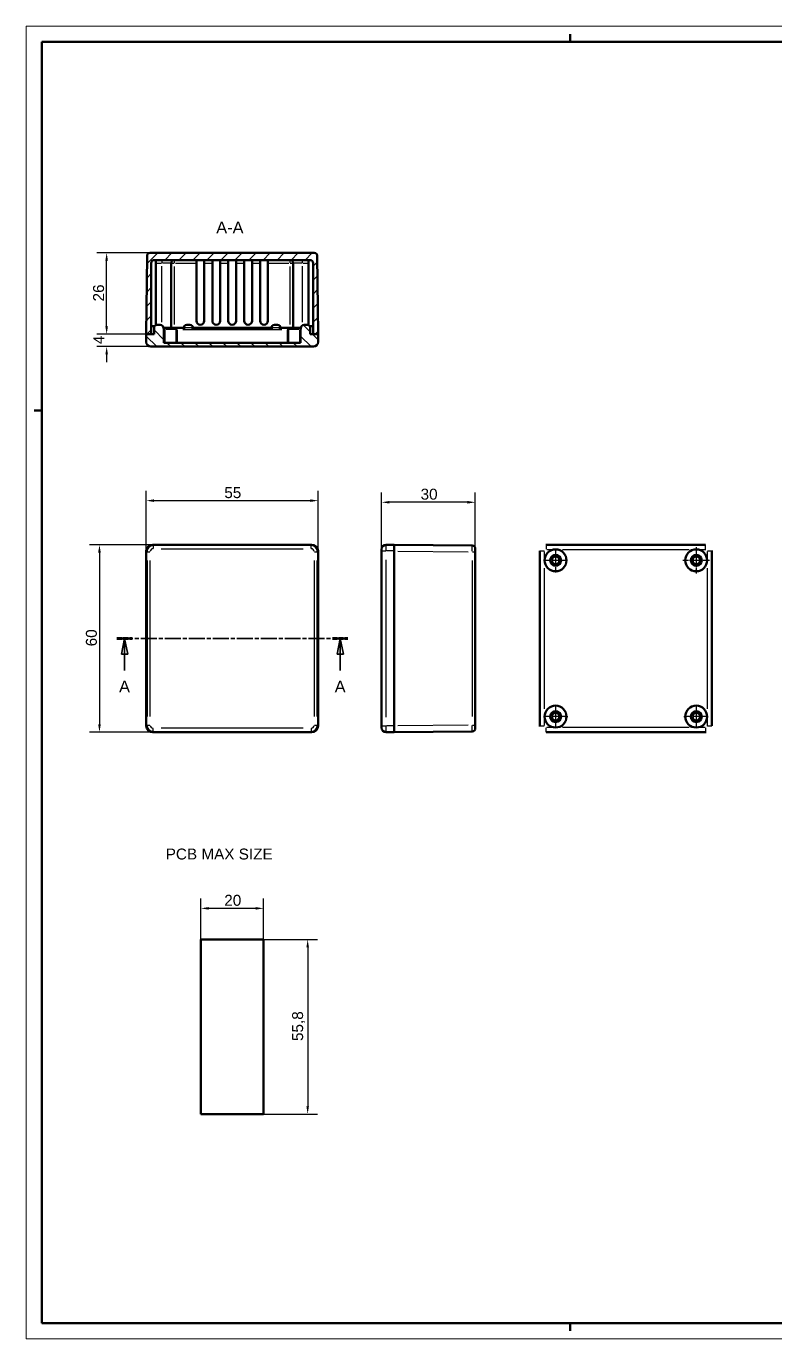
# Model space of a CAD drawing. Extents: x 0 to 594, y 0 to 420.
# Drawn here: x 0 to 239.5, y 0 to 420 of the extents above; entities that cross this region are included whole.
import ezdxf

# ---------------------------------------------------------------- set-up
doc = ezdxf.new("R2010")
doc.units = 0
doc.linetypes.add('CHAIN', pattern=[0.3543, 0.2362, -0.0295, 0.0591, -0.0295])
doc.linetypes.add('LONG_DASH_DOTTED', pattern=[0.3001, 0.2362, -0.0295, 0.0049, -0.0295])
doc.layers.get('0').update_dxf_attribs({"lineweight": 25})
for name, color, linetype, lineweight in [('Centro(ISO)', 179, 'CHAIN', 25), ('Geometria schizzo(ISO)', 7, 'Continuous', 50), ('Linee di vista in sezione(ISO)', 7, 'LONG_DASH_DOTTED', 35), ('Quote(ISO)', 7, 'Continuous', 25), ('Simboli(ISO)', 7, 'Continuous', 25), ('Spigoli tangenti visibili(ISO)', 251, 'Continuous', 30), ('Spigoli visibili(ISO)', 7, 'Continuous', 50), ('Tratteggio', 3, 'Continuous', 9)]:
    doc.layers.add(name, color=color, linetype=linetype, lineweight=lineweight)
doc.styles.add('DEFAULT-ISO~0', font='ARIAL.TTF')
doc.styles.add('Stile testo32', font='ARIAL.TTF')
doc.styles.add('Tabella-ISO', font='ARIAL.TTF')
doc.dimstyles.new('DEFAULT-ISO-Metodo 1b', dxfattribs={"dimtxt": 3.5, "dimasz": 2.5, "dimexe": 3.175, "dimexo": 0, "dimgap": 0.762, "dimtad": 1, "dimtoh": 1, "dimrnd": 1e-08, "dimtxsty": 'DEFAULT-ISO~0', "dimcen": 0.09, "dimdle": 10, "dimclrd": 2, "dimclre": 2, "dimclrt": 6, "dimazin": 2, "dimtfac": 0.714286, "dimtofl": 0, "dimtmove": 0, "dimatfit": 3, "dimfxl": 0, "dimtolj": 1, "dimlwd": 25, "dimlwe": 25, "dimarcsym": 0})

# ---------------------------------------------------------------- blocks, each defined once
blk = doc.blocks.new('SezioneConv2d0')
at = {"layer": 'Linee di vista in sezione(ISO)', "linetype": 'CHAIN', "ltscale": 21.638453}
blk.add_line((29.03, 224.09), (102.9, 224.09), dxfattribs=at)
at = {"layer": 'Linee di vista in sezione(ISO)', "lineweight": 70, "ltscale": 6.38426}
for p, q in [((29.03, 224.09), (33.9, 224.09)), ((98.03, 224.09), (102.9, 224.09))]:
    blk.add_line(p, q, dxfattribs=at)
at = {"layer": 'Linee di vista in sezione(ISO)', "linetype": 'Continuous'}
for p, q in [((31.47, 224.09), (30.47, 219.09)), ((31.47, 219.09), (31.47, 224.09)), ((32.47, 219.09), (31.47, 224.09)), ((100.47, 224.09), (99.47, 219.09)), ((100.47, 219.09), (100.47, 224.09)), ((101.47, 219.09), (100.47, 224.09)), ((30.47, 219.09), (32.47, 219.09)), ((31.47, 213.79), (31.47, 219.09)), ((99.47, 219.09), (101.47, 219.09)), ((100.47, 213.79), (100.47, 219.09))]:
    blk.add_line(p, q, dxfattribs=at)
at = {"layer": 'Linee di vista in sezione(ISO)', "linetype": 'Continuous', "flags": 128}
for points in [[(32.47, 219.09), (31.47, 224.09)], [(101.47, 219.09), (100.47, 224.09)]]:
    blk.add_lwpolyline(points, dxfattribs=at)
at = {"layer": 'Linee di vista in sezione(ISO)'}
for points in [[(32.47, 219.09), (31.47, 224.09), (30.47, 219.09), (32.47, 219.09)], [(101.47, 219.09), (100.47, 224.09), (99.47, 219.09), (101.47, 219.09)]]:
    blk.add_solid(points, dxfattribs=at)
at = {"layer": 'Linee di vista in sezione(ISO)', "insert": (29.7, 206.84), "char_height": 3.75, "attachment_point": 7, "style": 'Stile testo32'}
blk.add_mtext('A', dxfattribs=at)
at = {"layer": 'Linee di vista in sezione(ISO)', "insert": (98.7, 206.84), "char_height": 3.75, "attachment_point": 7, "line_spacing_factor": 2.823182, "style": 'Stile testo32'}
blk.add_mtext('A', dxfattribs=at)
blk = doc.blocks.new('*D61')
at = {"layer": 'Defpoints', "color": 0, "linetype": 'Continuous'}
for p in [(113.69, 267.67), (113.69, 249.09), (143.69, 251.82)]:
    blk.add_point(p, dxfattribs=at)
at = {"layer": 'Quote(ISO)', "color": 2, "linetype": 'Continuous', "lineweight": 25}
for p, q in [((113.69, 249.09), (113.69, 270.85)), ((143.69, 251.82), (143.69, 270.85)), ((141.19, 267.67), (116.19, 267.67))]:
    blk.add_line(p, q, dxfattribs=at)
at = {"layer": 'Quote(ISO)', "color": 2, "linetype": 'Continuous'}
for points in [[(116.19, 268.09), (116.19, 267.26), (113.69, 267.67)], [(141.19, 268.09), (141.19, 267.26), (143.69, 267.67)]]:
    blk.add_solid(points, dxfattribs=at)
at = {"layer": 'Quote(ISO)', "color": 6, "linetype": 'Continuous', "lineweight": 25, "insert": (126.19, 272.01), "char_height": 3.5, "attachment_point": 1, "style": 'DEFAULT-ISO~0'}
blk.add_mtext('\\A1;30', dxfattribs=at)
blk = doc.blocks.new('*D62')
at = {"layer": 'Defpoints', "color": 0, "linetype": 'Continuous'}
for p in [(93.4, 268.19), (38.4, 252.09), (93.4, 252.09)]:
    blk.add_point(p, dxfattribs=at)
at = {"layer": 'Quote(ISO)', "color": 2, "linetype": 'Continuous', "lineweight": 25}
for p, q in [((38.4, 252.09), (38.4, 271.37)), ((93.4, 252.09), (93.4, 271.37)), ((40.9, 268.19), (90.9, 268.19))]:
    blk.add_line(p, q, dxfattribs=at)
at = {"layer": 'Quote(ISO)', "color": 2, "linetype": 'Continuous'}
for points in [[(40.9, 268.61), (40.9, 267.77), (38.4, 268.19)], [(90.9, 268.61), (90.9, 267.77), (93.4, 268.19)]]:
    blk.add_solid(points, dxfattribs=at)
at = {"layer": 'Quote(ISO)', "color": 6, "linetype": 'Continuous', "lineweight": 25, "insert": (63.38, 272.51), "char_height": 3.5, "attachment_point": 1, "style": 'DEFAULT-ISO~0'}
blk.add_mtext('\\A1;55', dxfattribs=at)
blk = doc.blocks.new('*D63')
at = {"layer": 'Defpoints', "color": 0, "linetype": 'Continuous'}
for p in [(25.73, 321.48), (38.4, 321.48), (39.9, 317.48)]:
    blk.add_point(p, dxfattribs=at)
at = {"layer": 'Quote(ISO)', "color": 2, "linetype": 'Continuous', "lineweight": 25}
for p, q in [((25.73, 323.98), (25.73, 326.48)), ((38.4, 321.48), (22.55, 321.48)), ((39.9, 317.48), (22.55, 317.48)), ((25.73, 314.98), (25.73, 312.48))]:
    blk.add_line(p, q, dxfattribs=at)
at = {"layer": 'Quote(ISO)', "color": 2, "linetype": 'Continuous'}
for points in [[(25.31, 323.98), (26.14, 323.98), (25.73, 321.48)], [(25.31, 314.98), (26.14, 314.98), (25.73, 317.48)]]:
    blk.add_solid(points, dxfattribs=at)
at = {"layer": 'Quote(ISO)', "color": 6, "linetype": 'Continuous', "lineweight": 25, "insert": (21.47, 318.27), "char_height": 3.5, "attachment_point": 1, "rotation": 90, "style": 'DEFAULT-ISO~0'}
blk.add_mtext('\\A1;4', dxfattribs=at)
blk = doc.blocks.new('*D64')
at = {"layer": 'Defpoints', "color": 0, "linetype": 'Continuous'}
for p in [(25.73, 347.48), (39.66, 347.48), (38.4, 321.48)]:
    blk.add_point(p, dxfattribs=at)
at = {"layer": 'Quote(ISO)', "color": 2, "linetype": 'Continuous', "lineweight": 25}
for p, q in [((39.66, 347.48), (22.55, 347.48)), ((25.73, 323.98), (25.73, 344.98)), ((38.4, 321.48), (22.55, 321.48))]:
    blk.add_line(p, q, dxfattribs=at)
at = {"layer": 'Quote(ISO)', "color": 2, "linetype": 'Continuous'}
for points in [[(25.31, 344.98), (26.14, 344.98), (25.73, 347.48)], [(25.31, 323.98), (26.14, 323.98), (25.73, 321.48)]]:
    blk.add_solid(points, dxfattribs=at)
at = {"layer": 'Quote(ISO)', "color": 6, "linetype": 'Continuous', "lineweight": 25, "insert": (21.39, 331.94), "char_height": 3.5, "attachment_point": 1, "rotation": 90, "style": 'DEFAULT-ISO~0'}
blk.add_mtext('\\A1;26', dxfattribs=at)
blk = doc.blocks.new('*D65')
at = {"layer": 'Defpoints', "color": 0, "linetype": 'Continuous'}
for p in [(40.4, 254.09), (23.43, 194.09), (40.4, 194.09)]:
    blk.add_point(p, dxfattribs=at)
at = {"layer": 'Quote(ISO)', "color": 2, "linetype": 'Continuous', "lineweight": 25}
for p, q in [((40.4, 254.09), (20.25, 254.09)), ((23.43, 251.59), (23.43, 196.59)), ((40.4, 194.09), (20.25, 194.09))]:
    blk.add_line(p, q, dxfattribs=at)
at = {"layer": 'Quote(ISO)', "color": 2, "linetype": 'Continuous'}
for points in [[(23.01, 251.59), (23.84, 251.59), (23.43, 254.09)], [(23.01, 196.59), (23.84, 196.59), (23.43, 194.09)]]:
    blk.add_solid(points, dxfattribs=at)
at = {"layer": 'Quote(ISO)', "color": 6, "linetype": 'Continuous', "lineweight": 25, "insert": (19.09, 221.58), "char_height": 3.5, "attachment_point": 1, "rotation": 90, "style": 'DEFAULT-ISO~0'}
blk.add_mtext('\\A1;60', dxfattribs=at)
blk = doc.blocks.new('*D85')
at = {"layer": 'Defpoints', "color": 0, "linetype": 'Continuous'}
for p in [(55.9, 137.72), (55.9, 127.72), (75.9, 127.72)]:
    blk.add_point(p, dxfattribs=at)
at = {"layer": 'Quote(ISO)', "color": 2, "linetype": 'Continuous', "lineweight": 25}
for p, q in [((55.9, 127.72), (55.9, 140.89)), ((75.9, 127.72), (75.9, 140.89)), ((73.4, 137.72), (58.4, 137.72))]:
    blk.add_line(p, q, dxfattribs=at)
at = {"layer": 'Quote(ISO)', "color": 2, "linetype": 'Continuous'}
for points in [[(58.4, 138.14), (58.4, 137.3), (55.9, 137.72)], [(73.4, 138.14), (73.4, 137.3), (75.9, 137.72)]]:
    blk.add_solid(points, dxfattribs=at)
at = {"layer": 'Quote(ISO)', "color": 6, "linetype": 'Continuous', "lineweight": 25, "insert": (63.37, 142.06), "char_height": 3.5, "attachment_point": 1, "style": 'DEFAULT-ISO~0'}
blk.add_mtext('\\A1;20', dxfattribs=at)
blk = doc.blocks.new('*D86')
at = {"layer": 'Defpoints', "color": 0, "linetype": 'Continuous'}
for p in [(75.9, 127.72), (75.9, 71.92), (90.06, 71.92)]:
    blk.add_point(p, dxfattribs=at)
at = {"layer": 'Quote(ISO)', "color": 2, "linetype": 'Continuous', "lineweight": 25}
for p, q in [((75.9, 127.72), (93.23, 127.72)), ((90.06, 125.22), (90.06, 74.42)), ((75.9, 71.92), (93.23, 71.92))]:
    blk.add_line(p, q, dxfattribs=at)
at = {"layer": 'Quote(ISO)', "color": 2, "linetype": 'Continuous'}
for points in [[(89.64, 125.22), (90.47, 125.22), (90.06, 127.72)], [(89.64, 74.42), (90.47, 74.42), (90.06, 71.92)]]:
    blk.add_solid(points, dxfattribs=at)
at = {"layer": 'Quote(ISO)', "color": 6, "linetype": 'Continuous', "lineweight": 25, "insert": (85.09, 95.27), "char_height": 3.5, "attachment_point": 1, "rotation": 90, "style": 'DEFAULT-ISO~0'}
blk.add_mtext('\\A1;55,8', dxfattribs=at)
blk = doc.blocks.new('Bordi A2')
at = {"layer": 'Geometria schizzo(ISO)', "color": 4, "lineweight": 18}
for p, q in [((0, 420), (594, 420)), ((0, 0), (0, 420)), ((594, 0), (0, 0))]:
    blk.add_line(p, q, dxfattribs=at)
at = {"layer": 'Geometria schizzo(ISO)'}
for p, q in [((174, 415), (174, 417.5)), ((5, 5), (5, 415)), ((5, 415), (589, 415)), ((2.5, 297), (5, 297)), ((589, 5), (5, 5)), ((174, 5), (174, 2.5))]:
    blk.add_line(p, q, dxfattribs=at)

msp = doc.modelspace()

# ---------------------------------------------------------------- hatches: boundary and pattern name
at = {"layer": 'Tratteggio'}
h = msp.add_hatch(dxfattribs=at)
h.set_pattern_fill('ANSI31', color=256, scale=25.4, style=0)
h.set_pattern_definition([(45, (0, 0), (-2.245064, 2.245064), [])])
edge = h.paths.add_edge_path()
edge.add_line((38.661, 346.487), (38.399, 321.476))
edge.add_line((38.399, 321.476), (39.999, 321.476))
edge.add_line((39.999, 321.476), (39.999, 344.176))
edge.add_ellipse((40.999, 344.176), major_axis=(-1, 0), ratio=1, start_angle=270, end_angle=360, ccw=False)
edge.add_line((40.999, 345.176), (90.799, 345.176))
edge.add_ellipse((90.799, 344.176), major_axis=(0, 1), ratio=1, start_angle=270, end_angle=360, ccw=False)
edge.add_line((91.799, 344.176), (91.799, 321.476))
edge.add_line((91.799, 321.476), (93.399, 321.476))
edge.add_line((93.399, 321.476), (93.137, 346.487))
edge.add_ellipse((92.137, 346.476), major_axis=(1, 0.01), ratio=1, start_angle=0, end_angle=89.4)
edge.add_line((92.137, 347.476), (39.661, 347.476))
edge.add_ellipse((39.661, 346.476), major_axis=(0, 1), ratio=1, start_angle=0, end_angle=89.4)
h = msp.add_hatch(dxfattribs=at)
h.set_pattern_fill('ANSI31', color=256, scale=25.4, angle=90, style=0)
h.set_pattern_definition([(135, (0, 0), (-2.245064, -2.245064), [])])
edge = h.paths.add_edge_path()
edge.add_line((43.899, 323.276), (43.899, 323.476))
edge.add_ellipse((42.899, 323.476), major_axis=(1, 0), ratio=1, start_angle=0, end_angle=90)
edge.add_line((42.899, 324.476), (41.899, 324.476))
edge.add_ellipse((41.899, 323.476), major_axis=(0, 1), ratio=1, start_angle=0, end_angle=90)
edge.add_line((40.899, 323.476), (40.899, 321.476))
edge.add_line((40.899, 321.476), (39.999, 321.476))
edge.add_line((39.999, 321.476), (38.399, 321.476))
edge.add_line((38.399, 321.476), (38.399, 318.976))
edge.add_ellipse((39.899, 318.976), major_axis=(-1.5, 0), ratio=1, start_angle=0, end_angle=90)
edge.add_line((39.899, 317.476), (91.899, 317.476))
edge.add_ellipse((91.899, 318.976), major_axis=(0, -1.5), ratio=1, start_angle=0, end_angle=90)
edge.add_line((93.399, 318.976), (93.399, 321.476))
edge.add_line((93.399, 321.476), (91.799, 321.476))
edge.add_line((91.799, 321.476), (90.899, 321.476))
edge.add_line((90.899, 321.476), (90.899, 323.476))
edge.add_ellipse((89.899, 323.476), major_axis=(1, 0), ratio=1, start_angle=0, end_angle=90)
edge.add_line((89.899, 324.476), (88.899, 324.476))
edge.add_ellipse((88.899, 323.476), major_axis=(0, 1), ratio=1, start_angle=0, end_angle=90)
edge.add_line((87.899, 323.476), (87.899, 323.276))
edge.add_ellipse((88.299, 322.976), major_axis=(-0.4, 0.3), ratio=1, start_angle=0, end_angle=36.8699)
edge.add_line((87.799, 322.976), (87.799, 318.726))
edge.add_line((87.799, 318.726), (43.999, 318.726))
edge.add_line((43.999, 318.726), (43.999, 322.976))
edge.add_ellipse((43.499, 322.976), major_axis=(0.5, 0), ratio=1, start_angle=0, end_angle=36.8699)

# ---------------------------------------------------------------- linework, layer by layer
at = {"layer": 'Centro(ISO)', "linetype": 'CHAIN', "ltscale": 8.288396}
for p, q in [((169.389, 252.816), (169.389, 245.357)), ((173.119, 249.087), (165.66, 249.087)), ((169.389, 202.816), (169.389, 195.357)), ((214.389, 202.816), (214.389, 195.357)), ((173.119, 199.087), (165.66, 199.087)), ((218.119, 199.087), (210.66, 199.087))]:
    msp.add_line(p, q, dxfattribs=at)
at = {"layer": 'Centro(ISO)', "linetype": 'CHAIN', "ltscale": 9.445163}
for p, q in [((214.389, 253.337), (214.389, 244.837)), ((218.639, 249.087), (210.139, 249.087))]:
    msp.add_line(p, q, dxfattribs=at)
at = {"layer": 'Spigoli tangenti visibili(ISO)'}
for p, q in [((43.399, 345.173), (43.399, 344.255)), ((47.399, 344.255), (47.399, 345.173)), ((84.399, 345.173), (84.399, 344.255)), ((88.399, 344.255), (88.399, 345.173)), ((41.594, 344.176), (43.304, 344.176)), ((43.399, 325.334), (43.399, 343.185)), ((46.39, 344.176), (43.634, 344.176)), ((46.402, 344.176), (47.32, 344.176)), ((47.399, 324.511), (47.399, 343.141)), ((47.751, 344.176), (54.096, 344.176)), ((57.079, 344.176), (59.419, 344.176)), ((62.179, 344.176), (64.519, 344.176)), ((67.279, 344.176), (69.619, 344.176)), ((72.379, 344.176), (74.719, 344.176)), ((77.701, 344.176), (84.046, 344.176)), ((84.399, 343.141), (84.399, 324.511)), ((84.477, 344.176), (85.396, 344.176)), ((88.163, 344.176), (85.408, 344.176)), ((88.399, 325.334), (88.399, 343.185)), ((88.494, 344.176), (90.204, 344.176)), ((40.999, 323.92), (40.999, 324.068)), ((48.298, 323.475), (48.298, 323.015)), ((52.834, 323.476), (50.964, 323.476)), ((80.834, 323.476), (78.964, 323.476)), ((83.5, 323.475), (83.5, 323.015)), ((90.799, 324.068), (90.799, 323.92)), ((44, 322.976), (44.292, 322.976)), ((44.319, 322.764), (44.319, 318.939)), ((47.845, 322.976), (44.58, 322.976)), ((47.906, 322.764), (47.906, 318.939)), ((47.912, 322.976), (48.27, 322.976)), ((48.298, 322.764), (48.298, 318.939)), ((50.058, 322.976), (81.74, 322.976)), ((83.5, 322.764), (83.5, 318.939)), ((83.527, 322.976), (83.885, 322.976)), ((83.892, 322.764), (83.892, 318.939)), ((87.217, 322.976), (83.953, 322.976)), ((87.479, 322.764), (87.479, 318.939)), ((87.505, 322.976), (87.798, 322.976)), ((38.412, 252.074), (38.648, 251.838)), ((40.648, 253.838), (40.412, 254.073)), ((40.661, 253.821), (40.661, 252.903)), ((88.613, 253.825), (43.184, 253.825)), ((43.184, 252.825), (88.613, 252.825)), ((91.137, 252.903), (91.137, 253.821)), ((91.386, 254.073), (91.15, 253.838)), ((93.15, 251.838), (93.386, 252.074)), ((113.694, 252.087), (115.072, 252.087)), ((115.19, 252.087), (115.19, 254.087)), ((117.565, 252.087), (115.315, 252.087)), ((118.94, 252.074), (141.449, 251.838)), ((164.394, 252.087), (165.771, 252.087)), ((166.389, 254.082), (166.389, 252.704)), ((166.539, 252.587), (169.239, 252.587)), ((171.639, 252.587), (212.139, 252.587)), ((214.539, 252.587), (217.239, 252.587)), ((217.389, 252.704), (217.389, 254.082)), ((218.007, 252.087), (219.384, 252.087)), ((38.661, 249.051), (38.661, 199.122)), ((38.665, 251.825), (39.583, 251.825)), ((39.661, 199.122), (39.661, 249.051)), ((92.137, 249.051), (92.137, 199.122)), ((92.215, 251.825), (93.133, 251.825)), ((93.137, 199.122), (93.137, 249.051)), ((115.19, 198.886), (115.19, 249.287)), ((142.7, 249.051), (142.7, 199.122)), ((142.778, 251.825), (143.687, 251.825)), ((165.889, 249.237), (165.889, 251.937)), ((217.889, 251.937), (217.889, 249.237)), ((165.889, 201.587), (165.889, 246.587)), ((169.389, 246.083), (169.389, 245.165)), ((214.389, 245.165), (214.389, 246.083)), ((217.889, 246.587), (217.889, 201.587)), ((165.889, 196.236), (165.889, 198.937)), ((172.392, 199.087), (173.311, 199.087)), ((210.468, 199.087), (211.386, 199.087)), ((217.889, 198.937), (217.889, 196.236)), ((38.648, 196.335), (38.412, 196.1)), ((38.665, 196.348), (39.583, 196.348)), ((40.412, 194.1), (40.648, 194.335)), ((40.661, 194.352), (40.661, 195.27)), ((88.613, 195.348), (43.184, 195.348)), ((43.184, 194.348), (88.613, 194.348)), ((91.137, 195.27), (91.137, 194.352)), ((91.15, 194.335), (91.386, 194.1)), ((92.215, 196.348), (93.133, 196.348)), ((93.386, 196.1), (93.15, 196.335)), ((113.694, 196.086), (115.072, 196.086)), ((115.19, 194.087), (115.19, 196.086)), ((117.565, 196.086), (115.315, 196.086)), ((141.449, 196.335), (118.94, 196.1)), ((142.778, 196.348), (143.687, 196.348)), ((164.394, 196.086), (165.771, 196.086)), ((166.389, 194.091), (166.389, 195.469)), ((169.239, 195.587), (166.539, 195.587)), ((212.139, 195.587), (171.639, 195.587)), ((217.239, 195.587), (214.539, 195.587)), ((217.389, 195.469), (217.389, 194.091)), ((218.007, 196.086), (219.384, 196.086))]:
    msp.add_line(p, q, dxfattribs=at)
at = {"layer": 'Spigoli tangenti visibili(ISO)', "flags": 128}
for points in [[(165.889, 252.087), (165.89, 252.119)], [(217.389, 252.587), (217.422, 252.585)], [(166.389, 195.587), (166.356, 195.588)], [(217.889, 196.086), (217.888, 196.054)]]:
    msp.add_lwpolyline(points, dxfattribs=at)
at = {"layer": 'Spigoli tangenti visibili(ISO)'}
for centre, start, end in [((40.661, 251.825), 94.50283, 175.49717), ((91.137, 251.825), 4.50283, 85.49717), ((40.661, 196.348), 184.50283, 265.49717), ((91.137, 196.348), 274.50283, 355.49717)]:
    msp.add_arc(centre, 2, start, end, dxfattribs=at)
for centre, major_axis, ratio, start_param, end_param in [((44.219, 322.976), (0, 0.5), 0.2, 4.7909288, 6.2046455), ((47.416, 322.976), (0, 0.5), 0.9797959, 4.7909288, 6.2046455), ((84.382, 322.976), (0, 0.5), 0.9797959, 0.0785398, 1.4922565), ((87.579, 322.976), (0, 0.5), 0.2, 0.0785398, 1.4922565), ((40.661, 251.825), (-0.707, 0.707), 0.9998903, 5.5763763, 6.9899943), ((91.137, 251.825), (0.707, 0.707), 0.9998903, 5.5763763, 6.9899943), ((142.69, 251.825), (-0.01, -2), 0.0052355, 1.6494129, 3.0630309), ((40.661, 196.348), (-0.707, -0.707), 0.9998903, 5.5763763, 6.9899943), ((91.137, 196.348), (0.707, -0.707), 0.9998903, 5.5763763, 6.9899943), ((142.69, 196.348), (0.01, -2), 0.0052355, 0.0785617, 1.4921797)]:
    msp.add_ellipse(centre, major_axis=major_axis, ratio=ratio, start_param=start_param, end_param=end_param, dxfattribs=at)
at = {"layer": 'Spigoli visibili(ISO)'}
for p, q in [((38.661, 346.487), (38.399, 321.476)), ((92.137, 347.476), (39.661, 347.476)), ((40.999, 345.176), (90.799, 345.176)), ((41.499, 345.176), (41.499, 324.393)), ((54.449, 325.726), (54.449, 345.176)), ((56.949, 345.176), (56.949, 325.726)), ((59.549, 325.726), (59.549, 345.176)), ((62.049, 345.176), (62.049, 325.726)), ((64.649, 325.726), (64.649, 345.176)), ((67.149, 345.176), (67.149, 325.726)), ((69.749, 325.726), (69.749, 345.176)), ((72.249, 345.176), (72.249, 325.726)), ((74.849, 325.726), (74.849, 345.176)), ((77.349, 345.176), (77.349, 325.726)), ((90.299, 345.176), (90.299, 324.393)), ((93.399, 321.476), (93.137, 346.487)), ((39.999, 321.476), (39.999, 344.176)), ((46.399, 323.476), (46.399, 344.176)), ((85.399, 323.476), (85.399, 344.176)), ((91.799, 344.176), (91.799, 321.476)), ((39.999, 324.076), (41.099, 324.076)), ((40.899, 323.476), (40.899, 321.476)), ((42.899, 324.476), (41.899, 324.476)), ((43.899, 323.276), (43.899, 323.476)), ((44.219, 323.476), (43.899, 323.476)), ((44.219, 323.476), (47.416, 323.476)), ((48.298, 323.476), (47.416, 323.476)), ((50.879, 323.476), (48.298, 323.476)), ((51.399, 324.476), (52.399, 324.476)), ((78.879, 323.476), (52.919, 323.476)), ((79.399, 324.476), (80.399, 324.476)), ((83.5, 323.476), (80.919, 323.476)), ((84.382, 323.476), (83.5, 323.476)), ((84.382, 323.476), (87.579, 323.476)), ((87.899, 323.476), (87.579, 323.476)), ((87.899, 323.476), (87.899, 323.276)), ((89.899, 324.476), (88.899, 324.476)), ((91.799, 324.076), (90.699, 324.076)), ((90.899, 321.476), (90.899, 323.476)), ((38.399, 321.476), (39.999, 321.476)), ((40.899, 321.476), (38.399, 321.476)), ((38.399, 321.476), (38.399, 318.976)), ((43.999, 318.726), (43.999, 322.976)), ((87.799, 322.976), (87.799, 318.726)), ((93.399, 321.476), (90.899, 321.476)), ((91.799, 321.476), (93.399, 321.476)), ((93.399, 318.976), (93.399, 321.476)), ((39.899, 317.476), (91.899, 317.476)), ((87.799, 318.726), (43.999, 318.726)), ((38.399, 252.087), (38.399, 196.086)), ((38.399, 252.087), (38.399, 196.086)), ((91.399, 254.087), (40.399, 254.087)), ((91.399, 254.087), (40.399, 254.087)), ((93.399, 196.086), (93.399, 252.087)), ((93.399, 196.086), (93.399, 252.087)), ((113.69, 252.587), (113.69, 252.087)), ((113.69, 252.087), (113.69, 249.087)), ((117.69, 254.087), (115.19, 254.087)), ((142.7, 253.825), (117.69, 254.087)), ((117.69, 252.087), (117.69, 254.087)), ((117.69, 252.087), (117.69, 254.087)), ((117.69, 252.087), (117.69, 196.086)), ((117.69, 252.087), (117.69, 196.086)), ((143.69, 252.825), (143.69, 251.825)), ((164.389, 252.087), (164.389, 196.086)), ((217.389, 254.087), (166.389, 254.087)), ((219.389, 196.086), (219.389, 252.087)), ((113.69, 249.087), (113.69, 199.087)), ((143.69, 196.348), (143.69, 251.825)), ((113.69, 199.087), (113.69, 196.086)), ((40.399, 194.087), (91.399, 194.087)), ((40.399, 194.087), (91.399, 194.087)), ((113.69, 196.086), (113.69, 195.587)), ((117.69, 194.087), (115.19, 194.087)), ((117.69, 194.087), (117.69, 196.086)), ((117.69, 194.087), (117.69, 196.086)), ((117.69, 194.087), (142.7, 194.348)), ((143.69, 196.348), (143.69, 195.348)), ((166.389, 194.087), (217.389, 194.087))]:
    msp.add_line(p, q, dxfattribs=at)
at = {"layer": 'Spigoli visibili(ISO)', "color": 5}
for p, q in [((55.899, 71.92), (55.899, 127.72)), ((55.899, 127.72), (75.899, 127.72)), ((75.899, 127.72), (75.899, 71.92)), ((75.899, 71.92), (55.899, 71.92))]:
    msp.add_line(p, q, dxfattribs=at)
at = {"layer": 'Spigoli visibili(ISO)', "flags": 128}
for points in [[(52.919, 323.476), (52.848, 323.472)], [(80.919, 323.476), (80.848, 323.472)], [(166.389, 254.087), (166.259, 254.082)], [(219.389, 252.087), (219.385, 252.217)], [(164.389, 196.086), (164.393, 195.956)], [(217.389, 194.087), (217.52, 194.091)]]:
    msp.add_lwpolyline(points, dxfattribs=at)
at = {"layer": 'Spigoli visibili(ISO)'}
for centre, radius in [((169.389, 249.087), 1.75), ((169.389, 249.087), 1.23), ((214.389, 249.087), 1.75), ((214.389, 249.087), 1.23), ((169.389, 199.087), 1.75), ((169.389, 199.087), 1.23), ((214.389, 199.087), 1.75), ((214.389, 199.087), 1.23)]:
    msp.add_circle(centre, radius, dxfattribs=at)
for centre, radius, start, end in [((39.661, 346.476), 1, 90, 179.4), ((40.999, 344.176), 1, 90, 180), ((47.399, 344.176), 1, 90, 180), ((84.399, 344.176), 1, 0, 90), ((90.799, 344.176), 1, 0, 90), ((92.137, 346.476), 1, 0.6, 90), ((41.899, 323.476), 1, 90, 180), ((42.899, 323.476), 1, 0, 90), ((51.399, 323.476), 1, 90, 180), ((52.399, 323.476), 1, 0, 90), ((55.699, 325.726), 1.25, 180, 0), ((60.799, 325.726), 1.25, 180, 0), ((65.899, 325.726), 1.25, 180, 0), ((70.999, 325.726), 1.25, 180, 0), ((76.099, 325.726), 1.25, 180, 0), ((79.399, 323.476), 1, 90, 180), ((80.399, 323.476), 1, 0, 90), ((88.899, 323.476), 1, 90, 180), ((89.899, 323.476), 1, 0, 90), ((43.499, 322.976), 0.5, 0, 36.8699), ((88.299, 322.976), 0.5, 143.1301, 180), ((39.899, 318.976), 1.5, 180, 270), ((91.899, 318.976), 1.5, 270, 0), ((115.19, 252.587), 1.5, 90, 180), ((142.69, 252.825), 1, 0, 89.4), ((169.389, 249.087), 3.5, 180, 90), ((169.389, 249.087), 3.5, 90, 180), ((214.389, 249.087), 3.5, 90, 0), ((214.389, 249.087), 3.5, 0, 90), ((169.389, 199.087), 3.5, 270, 180), ((214.389, 199.087), 3.5, 0, 270), ((169.389, 199.087), 3.5, 180, 270), ((214.389, 199.087), 3.5, 270, 0), ((115.19, 195.587), 1.5, 180, 270), ((142.69, 195.348), 1, 270.6, 0)]:
    msp.add_arc(centre, radius, start, end, dxfattribs=at)
for centre, major_axis, start_param, end_param in [((40.399, 252.086), (-1.414, 1.414), 5.497842, 7.0685286), ((40.399, 252.086), (1.414, -1.414), 2.3562493, 3.926936), ((91.399, 252.086), (1.414, 1.414), 5.497842, 7.0685286), ((91.399, 252.086), (-1.414, -1.414), 2.3562493, 3.926936), ((40.399, 196.087), (-1.414, -1.414), 5.497842, 7.0685286), ((40.399, 196.087), (1.414, 1.414), 2.3562493, 3.926936), ((91.399, 196.087), (1.414, -1.414), 5.497842, 7.0685286), ((91.399, 196.087), (-1.414, 1.414), 2.3562493, 3.926936)]:
    msp.add_ellipse(centre, major_axis=major_axis, ratio=0.9998903, start_param=start_param, end_param=end_param, dxfattribs=at)

# ---------------------------------------------------------------- block references
msp.add_blockref('Bordi A2', (0, 0))
at = {"layer": 'Linee di vista in sezione(ISO)'}
msp.add_blockref('SezioneConv2d0', (0, 0), dxfattribs=at)

# ---------------------------------------------------------------- texts
at = {"layer": 'Simboli(ISO)', "color": 7, "insert": (60.794, 353.726, -72.309), "char_height": 3.75, "attachment_point": 7, "style": 'Stile testo32'}
msp.add_mtext('A-A ', dxfattribs=at)
at = {"layer": 'Simboli(ISO)', "color": 7, "insert": (44.628, 156.86), "char_height": 3.5, "width": 34.24238, "attachment_point": 1, "style": 'Tabella-ISO'}
msp.add_mtext('{\\fArial|b0|i0;\\H3.5000;PCB MAX SIZE}', dxfattribs=at)

# ---------------------------------------------------------------- dimensions: what is measured, and where the dimension line sits
at = {"layer": 'Quote(ISO)', "color": 2, "linetype": 'Continuous', "lineweight": 25}
for base, p1, p2, angle, override, picture, middle in [((25.727, 347.476), (38.399, 321.476), (39.661, 347.476), 90, {"dimtoh": 0, "dimdec": 2, "dimtp": 0, "dimtm": 0, "dimtdec": 2, "dimtmove": 1}, '*D64', (25.727, 334.476)), ((25.727, 321.476), (39.899, 317.476), (38.399, 321.476), 270, {"dimtoh": 0, "dimdec": 2, "dimtp": 0, "dimtm": 0, "dimtdec": 2, "dimtmove": 1}, '*D63', (25.727, 319.476)), ((93.399, 268.191), (38.399, 252.087), (93.399, 252.087), 180, {"dimtoh": 0, "dimdec": 2, "dimtp": 0, "dimtm": 0, "dimtdec": 2}, '*D62', (65.899, 268.191)), ((23.425, 194.087), (40.399, 254.087), (40.399, 194.087), 90, {"dimtoh": 0, "dimdec": 2, "dimtp": 0, "dimtm": 0, "dimtdec": 2, "dimtmove": 1}, '*D65', (23.425, 224.087)), ((55.899, 137.72), (75.899, 127.72), (55.899, 127.72), 180, {"dimtoh": 0, "dimdec": 2, "dimtp": 0, "dimtm": 0, "dimtdec": 2}, '*D85', (65.899, 137.72)), ((90.055, 71.92), (75.899, 127.72), (75.899, 71.92), 270, {"dimtoh": 0, "dimdec": 2, "dimtp": 0, "dimtm": 0, "dimtdec": 2, "dimtmove": 1}, '*D86', (90.055, 99.82))]:
    dim = msp.add_linear_dim(base=base, p1=p1, p2=p2, angle=angle, dimstyle='DEFAULT-ISO-Metodo 1b', override=override, dxfattribs=at)
    dim.commit()
    dim.dimension.update_dxf_attribs({"geometry": picture, "text_midpoint": middle, "dimtype": 160})
dim = msp.add_linear_dim(base=(113.69, 267.672), p1=(143.69, 251.825), p2=(113.69, 249.087), dimstyle='DEFAULT-ISO-Metodo 1b', override={"dimtoh": 0, "dimdec": 2, "dimtp": 0, "dimtm": 0, "dimtdec": 2}, dxfattribs=at)
dim.commit()
dim.dimension.update_dxf_attribs({"geometry": '*D61', "text_midpoint": (128.69, 267.672), "dimtype": 160})

doc.saveas('drawing.dxf')
